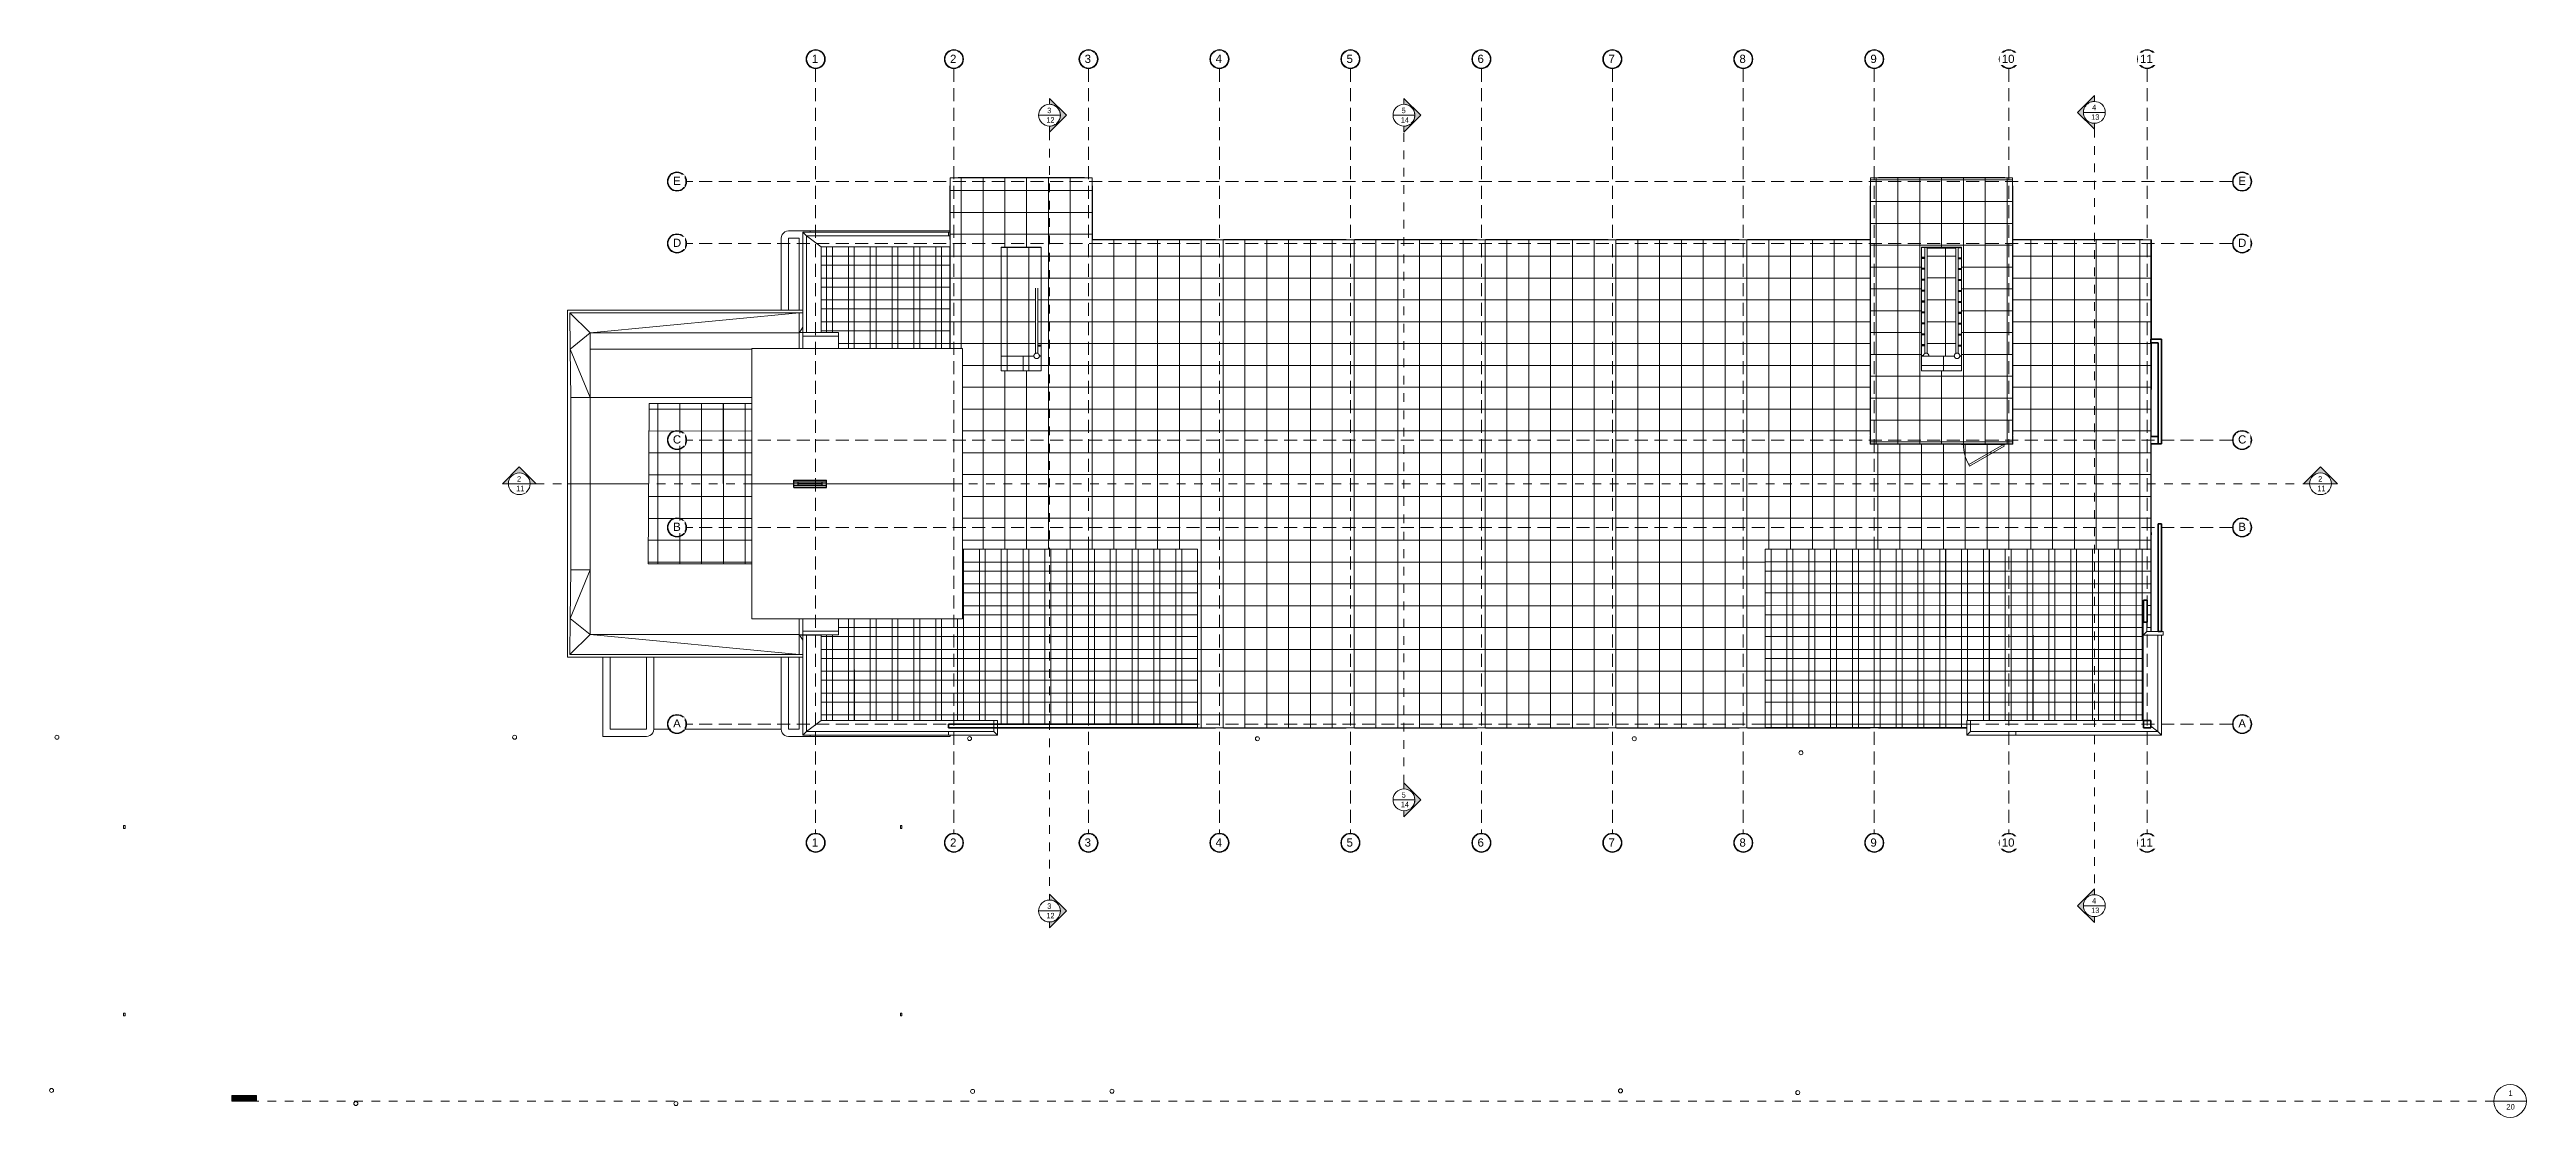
# Model space of a CAD drawing. Header units: millimetres. Extents: x -20510 to 47578, y -10805 to 18525.
import ezdxf

# ---------------------------------------------------------------- set-up
doc = ezdxf.new("R2010")
doc.units = ezdxf.units.MM
for name, pattern in [('Abgebrochen', [535.78125, 357.1875, -178.59375]), ('Aligning Line', [476.25, 238.125, -238.125]), ('Hidden', [535.78125, 357.1875, -178.59375]), ('Overhead', [297.65625, 178.59375, -119.0625])]:
    doc.linetypes.add(name, pattern=pattern)
doc.layers.add('A-DETL', color=7, linetype='Continuous', lineweight=18, true_color=0x00a600)
doc.layers.add('G-IMPT', color=7, linetype='Continuous', lineweight=18, true_color=0xffffff)
for name, color, linetype, lineweight in [('A-DOOR', 7, 'Continuous', 25), ('A-DOOR-FRAM', 7, 'Continuous', 18), ('A-FLOR-HRAL', 7, 'Continuous', 18), ('A-FLOR-PATT', 7, 'Continuous', 18), ('A-GENM', 7, 'Continuous', 18), ('A-GLAZ', 7, 'Continuous', 25), ('A-WALL', 7, 'Continuous', 35), ('G-ANNO-SYMB', 7, 'Abgebrochen', 9), ('S-BEAM', 7, 'Continuous', 18), ('S-COLS', 7, 'Continuous', 35), ('S-FNDN', 7, 'Continuous', 18), ('S-GRID', 7, 'Continuous', 9), ('S-GRID-IDEN', 7, 'Continuous', 9), ('S-STRS', 7, 'Continuous', 25)]:
    doc.layers.add(name, color=color, linetype=linetype, lineweight=lineweight)
doc.styles.add('Arial', font='arial.ttf', dxfattribs={"width": 0.8, "height": 150})
doc.styles.add('Arial_1', font='arial.ttf', dxfattribs={"height": 150})
doc.styles.add('Arial_2', font='arial.ttf', dxfattribs={"height": 225})

# ---------------------------------------------------------------- blocks, each defined once
blk = doc.blocks.new('Railing - 150mm-2368385-07_MẶT BẰNG MÁI')
at = {"layer": 'A-FLOR-HRAL', "flags": 128}
for points in [[(0, 75), (-3, 75), (-6, 75), (-9, 74), (-12, 74), (-15, 74), (-18, 73), (-21, 72), (-24, 71), (-26, 70), (-29, 69), (-32, 68), (-35, 67), (-37, 65), (-40, 64), (-42, 62), (-45, 60), (-47, 58), (-49, 56), (-52, 54), (-54, 52), (-56, 50), (-58, 48), (-60, 45), (-61, 43), (-63, 41), (-65, 38), (-66, 35), (-68, 33), (-69, 30), (-70, 27), (-71, 24), (-72, 22), (-73, 19), (-73, 16), (-74, 13), (-74, 10), (-75, 7), (-75, 4), (-75, 1), (-75, -2), (-75, -5), (-75, -8), (-74, -11), (-74, -14), (-73, -17), (-72, -20), (-71, -23), (-70, -26), (-69, -28), (-68, -31), (-67, -34), (-65, -37), (-64, -39), (-62, -42), (-61, -44), (-59, -47), (-57, -49), (-55, -51), (-53, -53), (-51, -55), (-48, -57), (-46, -59), (-44, -61), (-41, -63), (-39, -64), (-36, -66), (-33, -67), (-31, -68), (-28, -70), (-25, -71), (-22, -72), (-19, -72), (-16, -73), (-14, -74), (-11, -74), (-8, -75), (-5, -75), (-2, -75), (0, -75)], [(0, -75), (3, -75), (6, -75), (9, -74), (12, -74), (15, -74), (18, -73), (21, -72), (24, -71), (26, -70), (29, -69), (32, -68), (35, -67), (37, -65), (40, -64), (42, -62), (45, -60), (47, -58), (49, -56), (52, -54), (54, -52), (56, -50), (58, -48), (60, -45), (61, -43), (63, -41), (65, -38), (66, -35), (68, -33), (69, -30), (70, -27), (71, -24), (72, -22), (73, -19), (73, -16), (74, -13), (74, -10), (75, -7), (75, -4), (75, -1), (75, 2), (75, 5), (75, 8), (74, 11), (74, 14), (73, 17), (72, 20), (71, 23), (70, 26), (69, 28), (68, 31), (67, 34), (65, 37), (64, 39), (62, 42), (61, 44), (59, 47), (57, 49), (55, 51), (53, 53), (51, 55), (48, 57), (46, 59), (44, 61), (41, 63), (39, 64), (36, 66), (33, 67), (31, 68), (28, 70), (25, 71), (22, 72), (19, 72), (16, 73), (14, 74), (11, 74), (8, 75), (5, 75), (2, 75), (0, 75)]]:
    blk.add_lwpolyline(points, dxfattribs=at)
blk = doc.blocks.new('Railing - Railing-2370318-07_MẶT BẰNG MÁI')
at = {"layer": 'A-FLOR-HRAL'}
for p, q in [((6595, 11975), (6595, 10400)), ((6656, 11975), (6656, 10400)), ((6595, 10400), (6595, 10181)), ((6656, 10400), (6656, 10181))]:
    blk.add_line(p, q, dxfattribs=at)
blk.add_blockref('Railing - 150mm-2368385-07_MẶT BẰNG MÁI', (6625, 10112))
blk = doc.blocks.new('Railing - 150mm-V1-07_MẶT BẰNG MÁI')
at = {"layer": 'A-FLOR-HRAL', "flags": 128}
blk.add_lwpolyline([(-31, 68), (-32, 68), (-35, 67), (-37, 65), (-40, 64), (-42, 62), (-45, 60), (-47, 58), (-49, 56), (-52, 54), (-54, 52), (-56, 50), (-58, 48), (-60, 45), (-61, 43), (-63, 41), (-65, 38), (-66, 35), (-68, 33), (-69, 30), (-70, 27), (-71, 24), (-72, 22), (-73, 19), (-73, 16), (-74, 13), (-74, 10), (-75, 7), (-75, 4), (-75, 1), (-75, -2), (-75, -5), (-75, -8), (-74, -11), (-74, -12)], dxfattribs=at)
blk = doc.blocks.new('Railing - Railing-2370405-07_MẶT BẰNG MÁI')
blk.add_blockref('Railing - 150mm-V1-07_MẶT BẰNG MÁI', (31925.4, 10112.5))
blk = doc.blocks.new('Railing - 150mm-2368054-07_MẶT BẰNG MÁI')
at = {"layer": 'A-FLOR-HRAL', "flags": 128}
for points in [[(-74, 12), (-74, 10), (-75, 7), (-75, 4), (-75, 1), (-75, -2), (-75, -5), (-75, -8), (-74, -11), (-74, -14), (-73, -17), (-72, -20), (-71, -23), (-70, -26), (-69, -28), (-68, -31), (-67, -34), (-65, -37), (-64, -39), (-62, -42), (-61, -44), (-59, -47), (-57, -49), (-55, -51), (-53, -53), (-51, -55), (-48, -57), (-46, -59), (-44, -61), (-41, -63), (-39, -64), (-36, -66), (-33, -67), (-31, -68), (-28, -70), (-25, -71), (-22, -72), (-19, -72), (-16, -73), (-14, -74), (-11, -74), (-8, -75), (-5, -75), (-2, -75), (0, -75)], [(0, -75), (3, -75), (6, -75), (9, -74), (12, -74), (15, -74), (18, -73), (21, -72), (24, -71), (26, -70), (29, -69), (32, -68), (35, -67), (37, -65), (40, -64), (42, -62), (45, -60), (47, -58), (49, -56), (52, -54), (54, -52), (56, -50), (58, -48), (60, -45), (61, -43), (63, -41), (65, -38), (66, -35), (68, -33), (69, -30), (70, -27), (71, -24), (72, -22), (73, -19), (73, -16), (74, -13), (74, -10), (75, -7), (75, -4), (75, -1), (75, 2), (75, 5), (75, 8), (74, 11), (74, 12)]]:
    blk.add_lwpolyline(points, dxfattribs=at)
blk = doc.blocks.new('Railing - Railing-2370599-07_MẶT BẰNG MÁI')
at = {"layer": 'A-FLOR-HRAL'}
for p, q in [((31044, 10181), (31044, 13090)), ((31095, 13075), (31095, 13080)), ((31105, 13070), (31895, 13070)), ((31105, 10181), (31105, 13070)), ((31895, 13070), (31895, 10400)), ((31956, 13090), (31956, 10400)), ((31895, 10400), (31895, 10181)), ((31956, 10400), (31956, 10181))]:
    blk.add_line(p, q, dxfattribs=at)
at = {"rotation": 180}
blk.add_blockref('Railing - 150mm-2368054-07_MẶT BẰNG MÁI', (31075, 10112), dxfattribs=at)
blk.add_blockref('Railing - 150mm-2368385-07_MẶT BẰNG MÁI', (31925, 10112))
blk = doc.blocks.new('Cua_Chong_Chay_D7_1Canh - D7_1200x2200-2407363-07_MẶT BẰNG MÁI')
at = {"layer": 'A-DOOR', "lineweight": 18}
for p, q in [((380, 714), (-573, 164)), ((403, 675), (380, 714)), ((-573, 164), (-550, 125)), ((-550, 125), (403, 675))]:
    blk.add_line(p, q, dxfattribs=at)
blk.add_arc((-550, 125), 1100, 360, 30, dxfattribs=at)
at = {"layer": 'A-DOOR-FRAM'}
for p, q in [((-600, 125), (-550, 125)), ((-600, 110), (-600, 125)), ((-550, 125), (-600, 125)), ((-600, 125), (-600, 110)), ((-550, 125), (-550, 110)), ((550, 125), (-550, 125)), ((-550, 125), (-550, 110)), ((-550, 110), (-550, 125)), ((550, 125), (600, 125)), ((550, 110), (550, 125)), ((550, 110), (550, 125)), ((600, 125), (550, 125)), ((550, 125), (550, 110)), ((600, 125), (600, 110)), ((600, 110), (600, 125))]:
    blk.add_line(p, q, dxfattribs=at)
blk = doc.blocks.new('Window_K2_Stack - Sync_3dsMax_To_Revit-2428540-07_MẶT BẰNG MÁI')
at = {"layer": 'G-IMPT'}
for p, q in [((-770, 6843), (-792, 6793)), ((-737, 6885), (-770, 6843)), ((-696, 6917), (-737, 6885)), ((-649, 6935), (-696, 6917)), ((-600, 6942), (-649, 6935)), ((-600, 6942), (0, 6942)), ((0, 6942), (0, 6906)), ((3840, 6942), (0, 6942)), ((-792, 6793), (-800, 6742)), ((-800, 4764), (-800, 6742)), ((-300, 6742), (-600, 6742)), ((-600, 6742), (-600, 4764)), ((-300, 4764), (-300, 6742)), ((-300, 4764), (-6674, 4764)), ((-6674, 0), (-6674, 4764)), ((-6594, 3700), (-6603, 4694)), ((-6603, 4694), (-6052, 4142)), ((-6603, 4694), (-300, 4694)), ((-6594, 3700), (-6052, 4142)), ((-6052, 4142), (-300, 4694)), ((-6051, 3700), (-6052, 4142)), ((-6052, 4142), (-300, 4142)), ((-200, 4764), (-300, 4764)), ((-300, 4694), (-300, 4150)), ((-300, 4694), (-200, 4694)), ((-200, 4150), (-300, 4150)), ((-300, 4150), (-300, 3714)), ((-300, 4150), (774, 4150)), ((774, 4150), (-300, 4150)), ((-300, 4150), (-300, 3714)), ((-300, 4150), (-300, 3714)), ((-295, 4150), (-200, 4300)), ((-200, 4050), (-200, 4150)), ((774, 4150), (-200, 4150)), ((-200, 4150), (-200, 4050)), ((774, 4050), (774, 4150)), ((774, 4150), (774, 4050)), ((774, 3714), (774, 4150)), ((-6582, 2365), (-6594, 3700)), ((-6594, 3700), (-6047, 2365)), ((-6047, 2365), (-6051, 3700)), ((-6051, 3700), (-1600, 3700)), ((4189, 3714), (-1600, 3714)), ((-1600, 0), (-1600, 3714)), ((-200, 3714), (-200, 4050)), ((-200, 4050), (774, 4050)), ((774, 4050), (774, 3714)), ((4189, 0), (4189, 3714)), ((-6047, 2365), (-6582, 2365)), ((-6582, 0), (-6582, 2365)), ((-6047, 2365), (-1600, 2365)), ((-6047, 0), (-6047, 2365)), ((-6674, -4764), (-6674, 0)), ((-6582, -2365), (-6582, 0)), ((-6047, -2365), (-6047, 0)), ((-1600, 0), (-1600, -3714)), ((4189, -3714), (4189, 0)), ((-6594, -3700), (-6582, -2365)), ((-6047, -2365), (-6594, -3700)), ((-6582, -2365), (-6047, -2365)), ((-6051, -3700), (-6047, -2365)), ((-6603, -4694), (-6594, -3700)), ((-6052, -4142), (-6594, -3700)), ((-6052, -4142), (-6051, -3700)), ((-1600, -3714), (4189, -3714)), ((-300, -3714), (-300, -4150)), ((-300, -3714), (-300, -4150)), ((-300, -4150), (-300, -3714)), ((-200, -4050), (-200, -3714)), ((-200, -4150), (-200, -4050)), ((774, -4050), (-200, -4050)), ((-200, -4150), (-200, -4050)), ((774, -4050), (774, -3714)), ((774, -4150), (774, -3714)), ((774, -4150), (774, -4050)), ((774, -4150), (774, -4050)), ((-6674, -4764), (-300, -4764)), ((-6603, -4694), (-6052, -4142)), ((-300, -4694), (-6603, -4694)), ((-300, -4142), (-6052, -4142)), ((-300, -4694), (-6052, -4142)), ((-5700, -4764), (-5700, -6942)), ((-5500, -6742), (-5500, -4764)), ((-4500, -4764), (-4500, -6742)), ((-4300, -6742), (-4300, -4764)), ((-800, -4764), (-800, -6742)), ((-800, -4764), (-800, -6742)), ((-600, -4764), (-600, -6742)), ((-300, -4150), (-200, -4150)), ((-300, -4694), (-300, -4150)), ((-300, -4150), (774, -4150)), ((-300, -4150), (774, -4150)), ((-200, -4694), (-300, -4694)), ((-300, -4764), (-200, -4764)), ((-300, -6742), (-300, -4764)), ((-200, -4300), (-295, -4150)), ((-200, -4150), (774, -4150)), ((-4500, -6742), (-5500, -6742)), ((-4330, -6843), (-4308, -6793)), ((-4308, -6793), (-4300, -6742)), ((-4300, -6742), (-800, -6742)), ((-800, -6742), (-792, -6793)), ((-792, -6793), (-770, -6843)), ((-600, -6742), (-300, -6742)), ((-4500, -6942), (-5700, -6942)), ((-4450, -6935), (-4500, -6942)), ((-4450, -6935), (-4404, -6917)), ((-4404, -6917), (-4362, -6886)), ((-4330, -6843), (-4362, -6886)), ((-770, -6843), (-737, -6886)), ((-737, -6886), (-696, -6917)), ((-696, -6917), (-649, -6935)), ((-649, -6935), (-600, -6942)), ((0, -6942), (-600, -6942)), ((0, -6906), (0, -6942)), ((0, -6942), (3850, -6942)), ((3850, -6942), (3850, -6906))]:
    blk.add_line(p, q, dxfattribs=at)
at = {"layer": 'G-IMPT', "flags": 128}
for points in [[(-6582, 0), (-6605, 0), (-6628, 0), (-6651, 0), (-6674, 0)], [(-6047, 0), (-6181, 0), (-6315, 0), (-6448, 0), (-6582, 0)], [(-4438, 0), (-4610, 0), (-6047, 0)], [(4189, 0), (2742, 0), (1295, 0), (-153, 0), (-1600, 0)], [(-6674, 0), (-6651, 0), (-6628, 0), (-6605, 0), (-6582, 0)], [(-6582, 0), (-6448, 0), (-6315, 0), (-6181, 0), (-6047, 0)], [(-6047, 0), (-4610, 0), (-4438, 0)], [(-1600, 0), (-153, 0), (1295, 0), (2742, 0), (4189, 0)]]:
    blk.add_lwpolyline(points, dxfattribs=at)
blk = doc.blocks.new('Window_K2_Stack - Window_K2_Stack-2377845-07_MẶT BẰNG MÁI')
at = {"layer": 'A-GLAZ'}
for p, q in [((-450, -100), (-450, 100)), ((-450, 100), (450, 100)), ((-450, 50), (450, 50)), ((-328.75, -50), (-328.75, 50)), ((-328.75, 5), (328.75, 5)), ((328.75, -50), (328.75, 50)), ((450, -100), (450, 100)), ((-450, -50), (450, -50)), ((-450, -100), (450, -100)), ((-328.75, -5), (328.75, -5))]:
    blk.add_line(p, q, dxfattribs=at)
blk.add_blockref('Window_K2_Stack - Sync_3dsMax_To_Revit-2428540-07_MẶT BẰNG MÁI', (0, 0))
blk = doc.blocks.new('M_Concrete-Rectangular-Column - COT220X300-2391839-07_MẶT BẰNG MÁI')
at = {"layer": 'S-COLS'}
blk.add_line((110, -150), (110, -85), dxfattribs=at)
blk = doc.blocks.new('M_Concrete-Rectangular-Column - COT200X200-2391842-07_MẶT BẰNG MÁI')
at = {"layer": 'S-COLS'}
for p, q in [((100, 100), (-100, 100)), ((-100, 100), (-100, -100)), ((100, -100), (100, 100)), ((-100, -100), (100, -100))]:
    blk.add_line(p, q, dxfattribs=at)
blk = doc.blocks.new('Test_Family - Sync_3dsMax_To_Revit-2434440-07_MẶT BẰNG MÁI')
at = {"layer": 'G-IMPT'}
for p, q in [((-300, -4145), (-300, -4150)), ((-300, -4150), (250, -4150)), ((-250, -6901), (-250, -4150)), ((-250, -4150), (-150, -4150)), ((-150, -4150), (-150, -6801)), ((245, -4145), (250, -4150)), ((245, -4145), (250, -4150)), ((250, -4150), (250, -4145)), ((250, -4150), (250, -6501)), ((-150, -6801), (-250, -6901)), ((-150, -6801), (-250, -6901)), ((250, -6501), (-150, -6801)), ((-150, -6801), (250, -6501)), ((3750, -6801), (-150, -6801)), ((5000, -6501), (250, -6501)), ((5000, -6801), (3750, -6801)), ((5000, -6801), (5000, -6501)), ((5100, -6501), (5000, -6501)), ((5000, -6801), (5100, -6901)), ((5100, -6901), (5000, -6801)), ((5100, -6901), (5100, -6501)), ((-250, -6901), (3750, -6901)), ((5100, -6901), (3750, -6901))]:
    blk.add_line(p, q, dxfattribs=at)
at = {"layer": 'G-IMPT', "flags": 128}
for points in [[(3750, -6801), (3750, -6826), (3750, -6851), (3750, -6876), (3750, -6901)], [(3750, -6901), (3750, -6876), (3750, -6851), (3750, -6826), (3750, -6801)], [(3750, -6901), (3750, -6876), (3750, -6851), (3750, -6826), (3750, -6801)], [(3750, -6801), (3750, -6826), (3750, -6851), (3750, -6876), (3750, -6901)]]:
    blk.add_lwpolyline(points, dxfattribs=at)
blk = doc.blocks.new('Test_Family - Test_Family-2426873-07_MẶT BẰNG MÁI')
blk.add_blockref('Test_Family - Sync_3dsMax_To_Revit-2434440-07_MẶT BẰNG MÁI', (0, 0))
blk = doc.blocks.new('Test_Family - Sync_3dsMax_To_Revit-V2-07_MẶT BẰNG MÁI')
at = {"layer": 'G-IMPT'}
for p, q in [((150, -4050), (-300, -4050)), ((-300, -4050), (-300, -4150)), ((150, -3800), (250, -3800)), ((150, -3800), (150, -4050)), ((150, -4050), (250, -4150)), ((150, -4050), (250, -4150)), ((250, -4150), (250, -3800)), ((-300, -4150), (250, -4150)), ((-250, -6901), (-250, -4150)), ((-250, -4150), (-150, -4150)), ((-150, -4150), (-150, -6801)), ((250, -4150), (250, -6501)), ((-150, -6801), (-250, -6901)), ((-150, -6801), (-250, -6901)), ((45, -6655), (-150, -6801)), ((-150, -6801), (45, -6655)), ((3750, -6801), (-150, -6801)), ((250, -6501), (245, -6505)), ((245, -6505), (250, -6501)), ((5000, -6501), (250, -6501)), ((5000, -6801), (3750, -6801)), ((5000, -6801), (5000, -6501)), ((5100, -6501), (5000, -6501)), ((5000, -6801), (5100, -6901)), ((5100, -6901), (5000, -6801)), ((5100, -6901), (5100, -6501)), ((-250, -6901), (3750, -6901)), ((5100, -6901), (3750, -6901))]:
    blk.add_line(p, q, dxfattribs=at)
at = {"layer": 'G-IMPT', "flags": 128}
for points in [[(3750, -6801), (3750, -6826), (3750, -6851), (3750, -6876), (3750, -6901)], [(3750, -6901), (3750, -6876), (3750, -6851), (3750, -6826), (3750, -6801)], [(3750, -6901), (3750, -6876), (3750, -6851), (3750, -6826), (3750, -6801)], [(3750, -6801), (3750, -6826), (3750, -6851), (3750, -6876), (3750, -6901)]]:
    blk.add_lwpolyline(points, dxfattribs=at)
blk = doc.blocks.new('Test_Family - Test_Family-2434445-07_MẶT BẰNG MÁI')
at = {"extrusion": (0, 0, -1), "zscale": -1, "rotation": 180}
blk.add_blockref('Test_Family - Sync_3dsMax_To_Revit-V2-07_MẶT BẰNG MÁI', (0, 0), dxfattribs=at)
blk = doc.blocks.new('Test_Family - Sync_3dsMax_To_Revit-V3-07_MẶT BẰNG MÁI')
at = {"layer": 'G-IMPT'}
for p, q in [((-300, -4145), (-300, -4150)), ((-300, -4150), (250, -4150)), ((-250, -6901), (-250, -4150)), ((-250, -4150), (-150, -4150)), ((-150, -4150), (-150, -6801)), ((245, -4145), (250, -4150)), ((245, -4145), (250, -4150)), ((250, -4150), (250, -4145)), ((250, -4150), (250, -6501)), ((-150, -6801), (-250, -6901)), ((-150, -6801), (-250, -6901)), ((250, -6501), (-150, -6801)), ((-150, -6801), (250, -6501)), ((3750, -6801), (-150, -6801)), ((3800, -6501), (250, -6501)), ((3790, -6801), (3750, -6801)), ((-250, -6901), (3750, -6901)), ((3790, -6901), (3750, -6901))]:
    blk.add_line(p, q, dxfattribs=at)
at = {"layer": 'G-IMPT', "flags": 128}
for points in [[(3750, -6801), (3750, -6826), (3750, -6851), (3750, -6876), (3750, -6901)], [(3750, -6901), (3750, -6876), (3750, -6851), (3750, -6826), (3750, -6801)], [(3750, -6901), (3750, -6876), (3750, -6851), (3750, -6826), (3750, -6801)], [(3750, -6801), (3750, -6826), (3750, -6851), (3750, -6876), (3750, -6901)]]:
    blk.add_lwpolyline(points, dxfattribs=at)
blk = doc.blocks.new('Test_Family - Test_Family-V4-07_MẶT BẰNG MÁI')
at = {"extrusion": (0, 0, -1), "zscale": -1, "rotation": 180}
blk.add_blockref('Test_Family - Sync_3dsMax_To_Revit-V3-07_MẶT BẰNG MÁI', (0, 0), dxfattribs=at)
blk = doc.blocks.new('Section - CAT DUNG-122916-07_MẶT BẰNG MÁI')
at = {"layer": 'G-ANNO-SYMB', "linetype": 'Continuous'}
h = blk.add_hatch(color=256, dxfattribs=at)
edge = h.paths.add_edge_path()
edge.add_line((0.18, 0), (-2, 0))
edge.add_arc((-6, 0), 4, 0, 90)
edge.add_arc((-6, 0), 4, 90, 180)
edge.add_line((-10, 0), (-12.18, 0))
edge.add_line((-12.18, 0), (-6, 6.18))
edge.add_line((-6, 6.18), (0.18, 0))
for p, q in [((-6, 6.18), (-12.18, 0)), ((0.18, 0), (-6, 6.18)), ((-12.18, 0), (-10, 0)), ((-2, 0), (0.18, 0))]:
    blk.add_line(p, q, dxfattribs=at)
for start, end in [(360, 180), (90, 180), (180, 360), (0, 90)]:
    blk.add_arc((-6, 0), 4, start, end, dxfattribs=at)
blk = doc.blocks.new('Detail View - M_Section Tail - Filled Horizontal-28776-07_MẶT BẰNG MÁI')
at = {"layer": 'G-ANNO-SYMB', "linetype": 'Continuous'}
blk.add_hatch(color=256, dxfattribs=at).paths.add_polyline_path([(0, 2), (0, 0), (-9, 0), (-9, 2)])
for p, q in [((0, 2), (-9, 2)), ((-9, 2), (-9, 0)), ((-9, 0), (0, 0)), ((0, 0), (0, 2))]:
    blk.add_line(p, q, dxfattribs=at)
blk = doc.blocks.new('Detail View - M_Section Head - No Arrow-28929-07_MẶT BẰNG MÁI')
at = {"layer": 'G-ANNO-SYMB', "linetype": 'Continuous'}
for start, end in [(360, 180), (180, 360)]:
    blk.add_arc((-6, 0), 6, start, end, dxfattribs=at)
blk = doc.blocks.new('Grid - TRUC  D1-102336-07_MẶT BẰNG MÁI')
at = {"layer": 'S-GRID-IDEN'}
for radius in [3.5, 3.3]:
    blk.add_circle((0, 0), radius, dxfattribs=at)

msp = doc.modelspace()

# ---------------------------------------------------------------- hatches: boundary and pattern name
at = {"layer": 'A-FLOR-PATT'}
h = msp.add_hatch(dxfattribs=at)
h.set_pattern_fill('FP_5', color=256, style=0, pattern_type=2)
h.set_pattern_definition([(0.0043, (16612.5, 7449.6), (-0.045, 600), []), (90.004, (16612.5, 7449.6), (-600, -0.042), [])])
h.paths.add_polyline_path([(26650, -99), (32195, -99), (32195, 94), (37045, 94), (37045, 2795), (37050, 2795), (37050, 3400), (37150, 3400), (37150, 2795), (37145, 2795), (37145, 2545), (37255, 2545), (37265, 7700), (37250, 7700), (37250, 7687), (37260, 7687), (37260, 5513), (37250, 5513), (37250, 4800), (26650, 4800), (26650, 94)])
h.paths.add_polyline_path([(11050, 0), (11050, 4800), (4589, 4800), (4589, 2885), (1174, 2885), (1174, 2450), (700, 2450), (700, 94), (5550, 94), (5550, 0)])
h.paths.add_polyline_path([(-1200, 4400), (-1200, 6600), (-1200, 6600), (-1200, 8800), (-4026, 8800), (-4050, 4400), (-2672, 4400)])
h.paths.add_polyline_path([(3367, 6600), (3367, 6600), (4240, 6600)])
h.paths.add_polyline_path([(37250, 7900), (37265, 7900), (37270, 10470), (37260, 10470), (37260, 7963), (37250, 7963), (37250, 7950)])
h.paths.add_polyline_path([(6750, 9700), (6750, 13090), (5650, 13090), (5650, 9700), (6081, 9700)])
h.paths.add_polyline_path([(6625, 10038), (6609, 10040), (6592, 10046), (6580, 10053), (6567, 10067), (6559, 10079), (6553, 10094), (6550, 10110), (6553, 10131), (6559, 10146), (6567, 10159), (6577, 10169), (6595, 10181), (6595, 10181), (6595, 11974), (6656, 11974), (6657, 10180), (6670, 10172), (6683, 10159), (6692, 10146), (6698, 10131), (6700, 10113), (6698, 10095), (6691, 10079), (6684, 10066), (6674, 10056), (6656, 10044), (6653, 10043), (6637, 10039)])
h.paths.add_polyline_path([(31852, 10100), (31851, 10113), (31853, 10131), (31859, 10146), (31867, 10159), (31877, 10169), (31895, 10181), (31895, 10181), (31895, 13070), (31105, 13070), (31106, 10180), (31120, 10172), (31133, 10159), (31141, 10146), (31147, 10131), (31150, 10115), (31148, 10100), (31850, 10100)])
h.paths.add_polyline_path([(4240, 10314), (4240, 13087), (4250, 13087), (4250, 13106), (700, 13106), (700, 10750), (1174, 10750), (1174, 10314), (4125, 10314)])
h.paths.add_polyline_path([(37260, 10570), (37270, 10570), (37275, 13300), (37250, 13300), (37250, 13087), (37260, 13087), (37260, 11853)])
h.paths.add_polyline_path([(31105, 13070), (31095, 13080), (31095, 13075)])
h.paths.add_polyline_path([(31095, 13080), (31085, 13090), (31075, 13090)])
h.paths.add_polyline_path([(8150, 13300), (8163, 13300), (8163, 13302), (8150, 13302)])
h.paths.add_polyline_path([(33463, 13300), (33463, 13300), (33460, 13300)])
h.paths.add_polyline_path([(22350, 13300), (22563, 13300), (22563, 13301), (22337, 13301), (22337, 13300)])
h.paths.add_polyline_path([(15150, 13300), (15363, 13300), (15363, 13301), (15137, 13301), (15137, 13300)])
h.paths.add_polyline_path([(11750, 13300), (11763, 13300), (11763, 13302), (11537, 13302), (11537, 13300), (11550, 13300)])
h.paths.add_polyline_path([(29540, 13300), (29540, 13301), (29537, 13300)])
h.paths.add_polyline_path([(18950, 13300), (18963, 13300), (18963, 13301), (18737, 13301), (18737, 13300), (18750, 13300)])
h.paths.add_polyline_path([(26150, 13300), (26163, 13300), (26163, 13301), (25937, 13301), (25937, 13300), (25950, 13300)])
h.paths.add_polyline_path([(4250, 14787), (4250, 14787), (4250, 15000), (4250, 15000), (4250, 14800)])
h.paths.add_polyline_path([(33449, 15000), (33449, 15000), (33449, 15000)])
at = {"layer": 'S-FNDN'}
h = msp.add_hatch(dxfattribs=at)
h.set_pattern_fill('FP_4', color=256, style=0, pattern_type=2)
h.set_pattern_definition([(0.0043, (16611.9, 7449.7), (-0.045, 600), []), (90.004, (16611.9, 7449.7), (-600, -0.042), [])])
h.paths.add_polyline_path([(26650, -99), (32195, -99), (32195, 94), (37045, 94), (37045, 2795), (37050, 2795), (37050, 3400), (37150, 3400), (37150, 2795), (37145, 2795), (37145, 2545), (37255, 2545), (37265, 7700), (37250, 7700), (37250, 7687), (37260, 7687), (37260, 5513), (37250, 5513), (37250, 4800), (26650, 4800), (26650, 94)])
h.paths.add_polyline_path([(11050, 0), (11050, 4800), (4589, 4800), (4589, 2885), (1174, 2885), (1174, 2450), (700, 2450), (700, 94), (5550, 94), (5550, 0)])
h.paths.add_polyline_path([(-2672, 4400), (-1200, 4400), (-1200, 6600), (-1200, 6600), (-1200, 8800), (-4026, 8800), (-4050, 4400), (-3854, 4400)])
h.paths.add_polyline_path([(3367, 6600), (3367, 6600), (4240, 6600)])
h.paths.add_polyline_path([(37260, 7900), (37265, 7900), (37270, 10470), (37260, 10470), (37260, 7963), (37250, 7963), (37250, 7900)])
h.paths.add_polyline_path([(6081, 9700), (6750, 9700), (6750, 13090), (5650, 13090), (5650, 9700)])
h.paths.add_polyline_path([(6625, 10038), (6609, 10040), (6592, 10046), (6580, 10053), (6567, 10067), (6559, 10079), (6553, 10094), (6550, 10110), (6553, 10131), (6559, 10146), (6567, 10159), (6577, 10169), (6595, 10181), (6595, 10181), (6595, 11974), (6656, 11974), (6657, 10180), (6670, 10172), (6683, 10159), (6692, 10146), (6698, 10131), (6700, 10113), (6698, 10095), (6691, 10079), (6684, 10066), (6674, 10056), (6656, 10044), (6653, 10043), (6637, 10039)])
h.paths.add_polyline_path([(31148, 10100), (31852, 10100), (31851, 10113), (31853, 10131), (31859, 10146), (31867, 10159), (31877, 10169), (31895, 10181), (31895, 10181), (31895, 13070), (31105, 13070), (31106, 10180), (31120, 10172), (31133, 10159), (31141, 10146), (31147, 10131), (31150, 10115), (31148, 10101)])
h.paths.add_polyline_path([(4240, 10314), (4240, 13087), (4250, 13087), (4250, 13106), (700, 13106), (700, 10750), (1174, 10750), (1174, 10314), (4125, 10314)])
h.paths.add_polyline_path([(37260, 10570), (37270, 10570), (37275, 13300), (37250, 13300), (37250, 13087), (37260, 13087), (37260, 11853)])
h.paths.add_polyline_path([(31105, 13070), (31095, 13080), (31095, 13075)])
h.paths.add_polyline_path([(31095, 13080), (31085, 13090), (31075, 13090)])
h.paths.add_polyline_path([(11537, 13300), (11763, 13300), (11763, 13302), (11537, 13302)])
h.paths.add_polyline_path([(8163, 13300), (8163, 13302), (8150, 13302), (8150, 13300)])
h.paths.add_polyline_path([(29540, 13300), (29540, 13301), (29537, 13300)])
h.paths.add_polyline_path([(22563, 13300), (22563, 13301), (22337, 13301), (22337, 13300), (22550, 13300)])
h.paths.add_polyline_path([(25950, 13300), (26163, 13300), (26163, 13301), (25937, 13301), (25937, 13300)])
h.paths.add_polyline_path([(18963, 13300), (18963, 13301), (18737, 13301), (18737, 13300), (18950, 13300)])
h.paths.add_polyline_path([(15350, 13300), (15363, 13300), (15363, 13301), (15137, 13301), (15137, 13300), (15150, 13300)])
h.paths.add_polyline_path([(33463, 13300), (33463, 13300), (33460, 13300)])
h.paths.add_polyline_path([(29550, 14787), (29550, 14787), (29550, 14800)])
h.paths.add_polyline_path([(4250, 14787), (4250, 15000), (4250, 15000), (4250, 14787)])
h.paths.add_polyline_path([(33449, 15000), (33449, 15000), (33449, 15000)])
h = msp.add_hatch(dxfattribs=at)
h.set_pattern_fill('FP_2', color=256, style=0, pattern_type=2)
h.set_pattern_definition([(0, (20750, 7450), (0, 600), []), (90, (20750, 7450), (-600, 4e-14), [])])
h.paths.add_polyline_path([(13877, -100), (26650, -100), (26650, 4800), (37250, 4800), (37250, 13300), (33460, 13300), (33460, 13090), (33450, 13090), (33450, 13077), (33460, 13077), (33460, 7923), (33450, 7923), (33450, 7910), (33460, 7910), (33460, 7690), (33250, 7690), (33250, 7675), (32050, 7675), (32050, 7690), (29540, 7690), (29540, 7910), (29550, 7910), (29550, 7923), (29540, 7923), (29540, 13077), (29550, 13077), (29550, 13090), (29540, 13090), (29540, 13300), (8150, 13300), (8150, 15000), (4250, 15000), (4250, 10314), (4589, 10314), (4589, 6600), (4589, 6600), (4589, 4800), (11050, 4800), (11050, -100)])
h.paths.add_polyline_path([(4420, 6600), (4420, 6600), (4250, 6600)])
h.paths.add_polyline_path([(5650, 9700), (5650, 13100), (6750, 13100), (6750, 9700)])
h.paths.add_polyline_path([(30950, 9700), (32050, 9700), (32050, 10100), (31999, 10099), (31998, 10095), (31991, 10079), (31984, 10066), (31974, 10056), (31956, 10044), (31953, 10043), (31941, 10039), (31925, 10038), (31909, 10040), (31892, 10046), (31881, 10052), (31867, 10067), (31859, 10079), (31853, 10094), (31852, 10100), (30950, 10100), (30950, 9812)])
h = msp.add_hatch(dxfattribs=at)
h.set_pattern_fill('FP_3', color=256, style=0, pattern_type=2)
h.set_pattern_definition([(90, (31500, 11350), (-600, 4e-14), []), (180, (31500, 11350), (-7e-14, -600), [])])
h.paths.add_polyline_path([(29550, 7700), (33450, 7700), (33450, 15000), (29550, 15000), (29550, 7771)])
h.paths.add_polyline_path([(30950, 9700), (30950, 13100), (32050, 13100), (32050, 9700)])
h = msp.add_hatch(dxfattribs=at)
h.set_pattern_fill('FP_1', color=256, style=0, pattern_type=2)
h.set_pattern_definition([(0, (18850, 6600), (0, 600), []), (90, (18850, 6600), (-600, 4e-14), [])])
h.paths.add_polyline_path([(32195, -100), (32195, 94), (37045, 94), (37045, 2795), (37050, 2795), (37050, 3400), (37150, 3400), (37150, 2795), (37145, 2795), (37145, 2545), (37250, 2545), (37250, 4800), (26650, 4800), (26650, -100)])
h.paths.add_polyline_path([(5550, 0), (11050, 0), (11050, 4800), (4589, 4800), (4589, 2885), (1174, 2885), (1174, 2450), (700, 2450), (700, 94), (5550, 94)])
h.paths.add_polyline_path([(4240, 6600), (4240, 6600), (3367, 6600)])
h.paths.add_polyline_path([(3367, 6600), (3367, 6600), (4240, 6600)])
h.paths.add_polyline_path([(6750, 9700), (6750, 10100), (6699, 10099), (6698, 10095), (6691, 10079), (6684, 10066), (6674, 10056), (6656, 10044), (6653, 10043), (6637, 10039), (6625, 10038), (6609, 10040), (6592, 10046), (6580, 10053), (6567, 10067), (6559, 10079), (6553, 10094), (6552, 10100), (5650, 10100), (5650, 9700)])
h.paths.add_polyline_path([(4240, 10314), (4240, 13087), (4250, 13087), (4250, 13106), (700, 13106), (700, 10750), (1174, 10750), (1174, 10314), (4182, 10314)])

# ---------------------------------------------------------------- linework, layer by layer
at = {"layer": 'A-DETL'}
for p, q in [((-18433, -2791), (-18473, -2791)), ((-18473, -2791), (-18473, -2871)), ((-18473, -2871), (-18433, -2871)), ((-18433, -2871), (-18433, -2791)), ((2882, -2791), (2922, -2791)), ((2882, -2871), (2882, -2791)), ((2922, -2871), (2882, -2871)), ((2922, -2791), (2922, -2871)), ((-18473, -7939), (-18433, -7939)), ((-18473, -8019), (-18473, -7939)), ((-18433, -8019), (-18473, -8019)), ((-18433, -7939), (-18433, -8019)), ((2882, -7939), (2882, -8019)), ((2922, -7939), (2882, -7939)), ((2882, -8019), (2922, -8019)), ((2922, -8019), (2922, -7939))]:
    msp.add_line(p, q, dxfattribs=at)
for centre in [(-20305, -365), (-7725, -363), (4781, -398), (12694, -403), (23054, -403), (27634, -790), (-20455, -10064), (4865, -10089), (8694, -10085), (22674, -10075), (27547, -10123), (-12090, -10424), (-3290, -10424)]:
    msp.add_circle(centre, 55, dxfattribs=at)
at = {"layer": 'A-WALL'}
for p, q in [((37250, 10570), (37550, 10570)), ((37250, 10570), (37250, 10470)), ((37450, 10470), (37250, 10470)), ((37450, 7700), (37450, 10470)), ((37550, 10570), (37550, 7700)), ((37250, 7900), (37450, 7900)), ((37550, 7700), (37250, 7700)), ((37450, 2545), (37450, 5500)), ((37550, 5500), (37450, 5500)), ((37550, 5500), (37550, 2545)), ((37050, 2795), (37050, 3400)), ((37150, 3400), (37050, 3400)), ((37050, 2795), (37150, 2795)), ((37150, 3400), (37150, 2795)), ((37450, 2545), (37550, 2545)), ((4200, 0), (11050, 0)), ((4200, 0), (4200, -100)), ((11050, -100), (4200, -100))]:
    msp.add_line(p, q, dxfattribs=at)
at = {"layer": 'G-ANNO-SYMB', "linetype": 'Continuous'}
for p, q in [((6678, 16722), (7278, 16722)), ((16422, 16722), (17022, 16722)), ((35400, 16800), (36000, 16800)), ((-7897, 6600), (-7297, 6600)), ((41616, 6600), (42216, 6600)), ((16422, -2081), (17022, -2081)), ((6678, -5135), (7278, -5135)), ((35400, -4989), (36000, -4989)), ((46678, -10355), (47578, -10355))]:
    msp.add_line(p, q, dxfattribs=at)
at = {"layer": 'G-ANNO-SYMB', "linetype": 'Aligning Line'}
msp.add_line((46678, -10355), (-14825, -10355), dxfattribs=at)
at = {"layer": 'S-BEAM'}
for p, q in [((4463, 15000), (4463, 15010)), ((7937, 15010), (4463, 15010)), ((7937, 15010), (7937, 15000)), ((29763, 15000), (29763, 15010)), ((33237, 15010), (29763, 15010)), ((33237, 15010), (33237, 15000)), ((4240, 14787), (4250, 14787)), ((4240, 14787), (4240, 13313)), ((8150, 14787), (8160, 14787)), ((8160, 13313), (8160, 14787)), ((29540, 14787), (29550, 14787)), ((29540, 14787), (29540, 13090)), ((33450, 14787), (33460, 14787)), ((33460, 13090), (33460, 14787)), ((4250, 13313), (4240, 13313)), ((4240, 13087), (4250, 13087)), ((4240, 13087), (4240, 10314)), ((5650, 13090), (6750, 13090)), ((8160, 13313), (8150, 13313)), ((8163, 13300), (8163, 13310)), ((11537, 13310), (8163, 13310)), ((11537, 13310), (11537, 13300)), ((11763, 13300), (11763, 13310)), ((15137, 13310), (11763, 13310)), ((15137, 13310), (15137, 13300)), ((15363, 13300), (15363, 13310)), ((18737, 13310), (15363, 13310)), ((18737, 13310), (18737, 13300)), ((18963, 13300), (18963, 13310)), ((22337, 13310), (18963, 13310)), ((22337, 13310), (22337, 13300)), ((22563, 13300), (22563, 13310)), ((25937, 13310), (22563, 13310)), ((25937, 13310), (25937, 13300)), ((26163, 13300), (26163, 13310)), ((29537, 13310), (26163, 13310)), ((29537, 13310), (29537, 13300)), ((29550, 13090), (29540, 13090)), ((29540, 13077), (29550, 13077)), ((29540, 13077), (29540, 7923)), ((30950, 13090), (32050, 13090)), ((33460, 13090), (33450, 13090)), ((33450, 13077), (33460, 13077)), ((33460, 7923), (33460, 13077)), ((33463, 13300), (33463, 13310)), ((37037, 13310), (33463, 13310)), ((37037, 13310), (37037, 13300)), ((37250, 13087), (37260, 13087)), ((37260, 10570), (37260, 13087)), ((37260, 7963), (37260, 10470)), ((29550, 7923), (29540, 7923)), ((29540, 7690), (29540, 7910)), ((29550, 7910), (29540, 7910)), ((29540, 7690), (33460, 7690)), ((33460, 7923), (33450, 7923)), ((33460, 7910), (33450, 7910)), ((33460, 7910), (33460, 7690)), ((37260, 7963), (37250, 7963)), ((37250, 7687), (37260, 7687)), ((37260, 5513), (37260, 7687)), ((37260, 5513), (37250, 5513)), ((37260, 2545), (37260, 5187)), ((5550, -110), (7937, -110)), ((7937, -100), (7937, -110)), ((8163, -110), (8163, -100)), ((8163, -110), (11537, -110)), ((11537, -100), (11537, -110)), ((11763, -110), (11763, -100)), ((11763, -110), (15137, -110)), ((15137, -100), (15137, -110)), ((15363, -110), (15363, -100)), ((15363, -110), (18737, -110)), ((18737, -100), (18737, -110)), ((18963, -110), (18963, -100)), ((18963, -110), (22337, -110)), ((22337, -100), (22337, -110)), ((22563, -110), (22563, -100)), ((22563, -110), (25937, -110)), ((25937, -100), (25937, -110)), ((26163, -110), (26163, -100)), ((26163, -110), (29537, -110)), ((29537, -100), (29537, -110)), ((29763, -110), (29763, -100)), ((29763, -110), (32195, -110))]:
    msp.add_line(p, q, dxfattribs=at)
at = {"layer": 'S-FNDN'}
for p, q in [((8150, 15000), (4250, 15000)), ((4250, 15000), (4250, 10314)), ((8150, 13300), (8150, 15000)), ((33450, 15000), (29550, 15000)), ((29550, 15000), (29550, 7700)), ((33450, 7700), (33450, 15000)), ((5650, 9700), (5650, 13100)), ((5650, 13100), (6750, 13100)), ((6750, 13100), (6750, 9700)), ((8163, 13302), (8150, 13302)), ((29540, 13300), (8150, 13300)), ((11763, 13302), (11537, 13302)), ((15363, 13301), (15137, 13301)), ((18963, 13301), (18737, 13301)), ((22563, 13301), (22337, 13301)), ((26163, 13301), (25937, 13301)), ((29540, 13301), (29537, 13301)), ((30950, 9700), (30950, 13100)), ((30950, 13100), (32050, 13100)), ((32050, 13100), (32050, 9700)), ((37250, 13300), (33460, 13300)), ((33463, 13300), (33460, 13300)), ((37275, 13300), (37037, 13300)), ((37250, 10570), (37250, 13300)), ((37270, 10570), (37275, 13300)), ((37250, 2545), (37250, 10470)), ((37265, 7900), (37270, 10470)), ((6552, 10100), (5650, 10100)), ((6750, 9700), (5650, 9700)), ((6750, 10100), (6699, 10100)), ((31852, 10100), (30950, 10100)), ((32050, 9700), (30950, 9700)), ((32050, 10100), (31999, 10100)), ((-4026, 8800), (-4050, 4400)), ((-1200, 8800), (-4026, 8800)), ((29550, 7700), (33450, 7700)), ((37255, 2545), (37265, 7700)), ((4589, 4800), (11050, 4800)), ((11050, 4800), (11050, -100)), ((26650, -100), (26650, 4800)), ((26650, 4800), (37250, 4800)), ((-4050, 4400), (-1200, 4400)), ((5550, -100), (11550, -100)), ((11050, -100), (32195, -100)), ((26650, -99), (32195, -99))]:
    msp.add_line(p, q, dxfattribs=at)
at = {"layer": 'S-STRS', "linetype": 'Overhead', "lineweight": 18}
for p, q in [((32050, 13080), (31956, 13080)), ((30950, 12820), (31044, 12820)), ((30950, 12520), (31044, 12520)), ((32050, 12780), (31956, 12780)), ((32050, 12480), (31956, 12480)), ((30950, 12220), (31044, 12220)), ((30950, 11920), (31044, 11920)), ((30950, 11620), (31044, 11620)), ((32050, 12180), (31956, 12180)), ((32050, 11880), (31956, 11880)), ((32050, 11580), (31956, 11580)), ((30950, 11320), (31044, 11320)), ((30950, 11020), (31044, 11020)), ((32050, 11280), (31956, 11280)), ((32050, 10980), (31956, 10980)), ((6750, 10380), (6656, 10380)), ((30950, 10720), (31044, 10720)), ((30950, 10420), (31044, 10420)), ((32050, 10680), (31956, 10680)), ((32050, 10380), (31956, 10380)), ((30950, 10120), (31001, 10120))]:
    msp.add_line(p, q, dxfattribs=at)
at = {"layer": 'S-STRS'}
for p, q in [((30950, 12800), (31044, 12800)), ((30950, 12500), (31044, 12500)), ((32050, 12800), (31956, 12800)), ((32050, 12500), (31956, 12500)), ((30950, 12200), (31044, 12200)), ((30950, 11900), (31044, 11900)), ((30950, 11600), (31044, 11600)), ((32050, 12200), (31956, 12200)), ((32050, 11900), (31956, 11900)), ((32050, 11600), (31956, 11600)), ((30950, 11300), (31044, 11300)), ((30950, 11000), (31044, 11000)), ((32050, 11300), (31956, 11300)), ((32050, 11000), (31956, 11000)), ((6750, 10400), (6656, 10400)), ((30950, 10700), (31044, 10700)), ((30950, 10400), (31044, 10400)), ((32050, 10700), (31956, 10700)), ((32050, 10400), (31956, 10400)), ((6750, 10100), (6699, 10100)), ((32050, 10100), (31999, 10100))]:
    msp.add_line(p, q, dxfattribs=at)

# ---------------------------------------------------------------- block references
at = {"layer": 'A-DOOR-FRAM', "rotation": 180}
msp.add_blockref('Cua_Chong_Chay_D7_1Canh - D7_1200x2200-2407363-07_MẶT BẰNG MÁI', (32650, 7800), dxfattribs=at)
at = {"layer": 'A-FLOR-HRAL'}
for name in ['Railing - Railing-2370599-07_MẶT BẰNG MÁI', 'Railing - Railing-2370318-07_MẶT BẰNG MÁI', 'Railing - Railing-2370405-07_MẶT BẰNG MÁI']:
    msp.add_blockref(name, (0, 0), dxfattribs=at)
at = {"layer": 'A-GENM'}
for name, p, rotation in [('Test_Family - Test_Family-V4-07_MẶT BẰNG MÁI', (450, 6605), 359.9998754221662), ('Test_Family - Test_Family-2434445-07_MẶT BẰNG MÁI', (37295, 6595), 180)]:
    msp.add_blockref(name, p, dxfattribs=dict(at, rotation=rotation))
msp.add_blockref('Test_Family - Test_Family-2426873-07_MẶT BẰNG MÁI', (450, 6595), dxfattribs=at)
at = {"layer": 'A-GLAZ', "rotation": 359.9999377154716}
msp.add_blockref('Window_K2_Stack - Window_K2_Stack-2377845-07_MẶT BẰNG MÁI', (400, 6600), dxfattribs=at)
at = {"layer": 'G-ANNO-SYMB', "linetype": 'Continuous', "xscale": 74.99999999999996, "yscale": 74.99999999999996, "zscale": 74.99999999999996}
for p, rotation in [((6978, 16272), 269.9999999999997), ((16722, 16272), 269.9999999999997), ((35700, -4539), 89.99999999999959)]:
    msp.add_blockref('Section - CAT DUNG-122916-07_MẶT BẰNG MÁI', p, dxfattribs=dict(at, rotation=rotation))
at = {"layer": 'G-ANNO-SYMB', "linetype": 'Continuous', "extrusion": (0, 0, -1), "xscale": 74.99999999999996, "yscale": 74.99999999999996, "zscale": 74.99999999999996}
for p, rotation in [((-35700, 16350), 270.0000000000002), ((-16722, -1631), 90.0000000000001), ((-6978, -4685), 90.00000000000044)]:
    msp.add_blockref('Section - CAT DUNG-122916-07_MẶT BẰNG MÁI', p, dxfattribs=dict(at, rotation=rotation))
at = {"layer": 'G-ANNO-SYMB', "linetype": 'Continuous', "xscale": 74.99999999999996, "yscale": 74.99999999999996, "zscale": 74.99999999999996}
for name, p in [('Section - CAT DUNG-122916-07_MẶT BẰNG MÁI', (-7147, 6600)), ('Detail View - M_Section Tail - Filled Horizontal-28776-07_MẶT BẰNG MÁI', (-14825, -10355))]:
    msp.add_blockref(name, p, dxfattribs=at)
at = {"layer": 'G-ANNO-SYMB', "linetype": 'Continuous', "extrusion": (0, 0, -1), "xscale": 74.99999999999996, "yscale": 74.99999999999996, "zscale": 74.99999999999996}
for name, p in [('Section - CAT DUNG-122916-07_MẶT BẰNG MÁI', (-41466, 6600)), ('Detail View - M_Section Head - No Arrow-28929-07_MẶT BẰNG MÁI', (-46678, -10355))]:
    msp.add_blockref(name, p, dxfattribs=at)
at = {"layer": 'S-COLS'}
for name, p in [('M_Concrete-Rectangular-Column - COT220X300-2391839-07_MẶT BẰNG MÁI', (37150, 5350)), ('M_Concrete-Rectangular-Column - COT200X200-2391842-07_MẶT BẰNG MÁI', (37150, 0))]:
    msp.add_blockref(name, p, dxfattribs=at)
at = {"layer": 'S-GRID-IDEN', "xscale": 74.99999999999996, "yscale": 74.99999999999996, "zscale": 74.99999999999996}
for p, rotation in [((550, 18262), 180), ((4350, 18262), 180), ((8050, 18262), 180), ((11650, 18262), 180), ((15250, 18262), 180), ((18850, 18262), 180), ((22450, 18262), 180), ((26050, 18262), 180), ((29650, 18262), 180), ((33350, 18262), 180), ((37150, 18262), 180), ((-3262, 14900), 90), ((39762, 14900), 90), ((-3262, 13200), 90), ((39762, 13200), 90), ((-3262, 7800), 90), ((39762, 7800), 90), ((-3262, 5400), 90), ((39762, 5400), 90), ((-3262, 0), 90), ((39762, 0), 90), ((550, -3262), 180), ((4350, -3262), 180), ((8050, -3262), 180), ((11650, -3262), 180), ((15250, -3262), 180), ((18850, -3262), 180), ((22450, -3262), 180), ((26050, -3262), 180), ((29650, -3262), 180), ((33350, -3262), 180), ((37150, -3262), 180)]:
    msp.add_blockref('Grid - TRUC  D1-102336-07_MẶT BẰNG MÁI', p, dxfattribs=dict(at, rotation=rotation))

# ---------------------------------------------------------------- texts
at = {"layer": 'G-ANNO-SYMB', "linetype": 'Continuous', "char_height": 150, "attachment_point": 1, "style": 'Arial_1'}
for s, insert, width in [('1', (47085, -10063), 144.3), ('20', (47025, -10438), 288.61)]:
    msp.add_mtext(s, dxfattribs=dict(at, insert=insert, width=width))

# ---------------------------------------------------------------- next in the draw order: texts
at = {"layer": 'G-ANNO-SYMB', "linetype": 'Continuous', "char_height": 150, "width": 115.44, "attachment_point": 1, "style": 'Arial', "bg_fill": 3, "box_fill_scale": 1.25, "bg_fill_color": 256, "bg_fill_true_color": 13158600, "bg_fill_transparency": 0}
for s, insert in [('4', (35637, 17008)), ('3', (6916, 16929)), ('5', (16659, 16929)), ('2', (-7659, 6808)), ('2', (41853, 6808)), ('4', (35637, -4782)), ('3', (6916, -4927))]:
    msp.add_mtext(s, dxfattribs=dict(at, insert=insert))
at = {"layer": 'S-GRID-IDEN', "char_height": 225, "attachment_point": 1, "style": 'Arial_2', "bg_fill": 3, "box_fill_scale": 1.25, "bg_fill_color": 256, "bg_fill_true_color": 13158600, "bg_fill_transparency": 0}
for s, insert, width in [('1', (444, 18383), 216.46), ('2', (4244, 18383), 216.46), ('3', (7944, 18383), 216.46), ('4', (11544, 18383), 216.46), ('5', (15144, 18383), 216.46), ('6', (18744, 18383), 216.46), ('7', (22344, 18383), 216.46), ('8', (25944, 18383), 216.46), ('9', (29544, 18383), 216.46), ('10', (33155, 18383), 432.91), ('11', (36955, 18383), 432.91), ('E', (-3367, 15030), 258.54), ('E', (39658, 15030), 258.54), ('D', (-3374, 13330), 276.58), ('D', (39651, 13330), 276.58), ('C', (-3374, 7930), 276.58), ('C', (39651, 7930), 276.58), ('B', (-3367, 5530), 258.54), ('B', (39658, 5530), 258.54), ('A', (-3367, 130), 258.54), ('A', (39658, 130), 258.54), ('1', (444, -3142), 216.46), ('2', (4244, -3142), 216.46), ('3', (7944, -3142), 216.46), ('4', (11544, -3142), 216.46), ('5', (15144, -3142), 216.46), ('6', (18744, -3142), 216.46), ('7', (22344, -3142), 216.46), ('8', (25944, -3142), 216.46), ('9', (29544, -3142), 216.46), ('10', (33155, -3142), 432.91), ('11', (36955, -3142), 432.91)]:
    msp.add_mtext(s, dxfattribs=dict(at, insert=insert, width=width))

# ---------------------------------------------------------------- next in the draw order: linework, layer by layer
at = {"layer": 'G-ANNO-SYMB', "linetype": 'Aligning Line'}
for p, q in [((35700, 16350), (35700, -4539)), ((6978, 16272), (6978, -4685))]:
    msp.add_line(p, q, dxfattribs=at)
at = {"layer": 'S-GRID', "linetype": 'Hidden'}
for p, q in [((550, 18000), (550, -3000)), ((4350, 18000), (4350, -3000)), ((8050, 18000), (8050, -3000)), ((11650, 18000), (11650, -3000)), ((15250, 18000), (15250, -3000)), ((18850, 18000), (18850, -3000)), ((22450, 18000), (22450, -3000)), ((26050, 18000), (26050, -3000)), ((29650, 18000), (29650, -3000)), ((33350, 18000), (33350, -3000)), ((37150, 18000), (37150, -3000)), ((39500, 14900), (-3000, 14900)), ((39500, 13200), (-3000, 13200)), ((39500, 7800), (-3000, 7800)), ((39500, 5400), (-3000, 5400)), ((39500, 0), (-3000, 0))]:
    msp.add_line(p, q, dxfattribs=at)

# ---------------------------------------------------------------- next in the draw order: texts
at = {"layer": 'G-ANNO-SYMB', "linetype": 'Continuous', "char_height": 150, "width": 230.89, "attachment_point": 1, "style": 'Arial', "bg_fill": 3, "box_fill_scale": 1.25, "bg_fill_color": 256, "bg_fill_true_color": 13158600, "bg_fill_transparency": 0}
for s, insert in [('14', (16636, 16668)), ('11', (41830, 6546)), ('12', (6893, -5188)), ('13', (35614, -5043))]:
    msp.add_mtext(s, dxfattribs=dict(at, insert=insert))

# ---------------------------------------------------------------- next in the draw order: linework, layer by layer
at = {"layer": 'G-ANNO-SYMB', "linetype": 'Aligning Line'}
for p, q in [((16722, -1631), (16722, 16272)), ((-7147, 6600), (41466, 6600))]:
    msp.add_line(p, q, dxfattribs=at)

# ---------------------------------------------------------------- next in the draw order: texts
at = {"layer": 'G-ANNO-SYMB', "linetype": 'Continuous', "char_height": 150, "width": 230.89, "attachment_point": 1, "style": 'Arial', "bg_fill": 3, "box_fill_scale": 1.25, "bg_fill_color": 256, "bg_fill_true_color": 13158600, "bg_fill_transparency": 0}
for s, insert in [('12', (6893, 16668)), ('13', (35614, 16746))]:
    msp.add_mtext(s, dxfattribs=dict(at, insert=insert))

# ---------------------------------------------------------------- next in the draw order: texts
at = {"layer": 'G-ANNO-SYMB', "linetype": 'Continuous', "char_height": 150, "attachment_point": 1, "style": 'Arial', "bg_fill": 3, "box_fill_scale": 1.25, "bg_fill_color": 256, "bg_fill_true_color": 13158600, "bg_fill_transparency": 0}
for s, insert, width in [('11', (-7682, 6546), 230.89), ('5', (16659, -1873), 115.44)]:
    msp.add_mtext(s, dxfattribs=dict(at, insert=insert, width=width))

# ---------------------------------------------------------------- next in the draw order: texts
at = {"layer": 'G-ANNO-SYMB', "linetype": 'Continuous', "insert": (16636, -2135), "char_height": 150, "width": 230.89, "attachment_point": 1, "style": 'Arial', "bg_fill": 3, "box_fill_scale": 1.25, "bg_fill_color": 256, "bg_fill_true_color": 13158600, "bg_fill_transparency": 0}
msp.add_mtext('14', dxfattribs=at)

doc.saveas('drawing.dxf')
